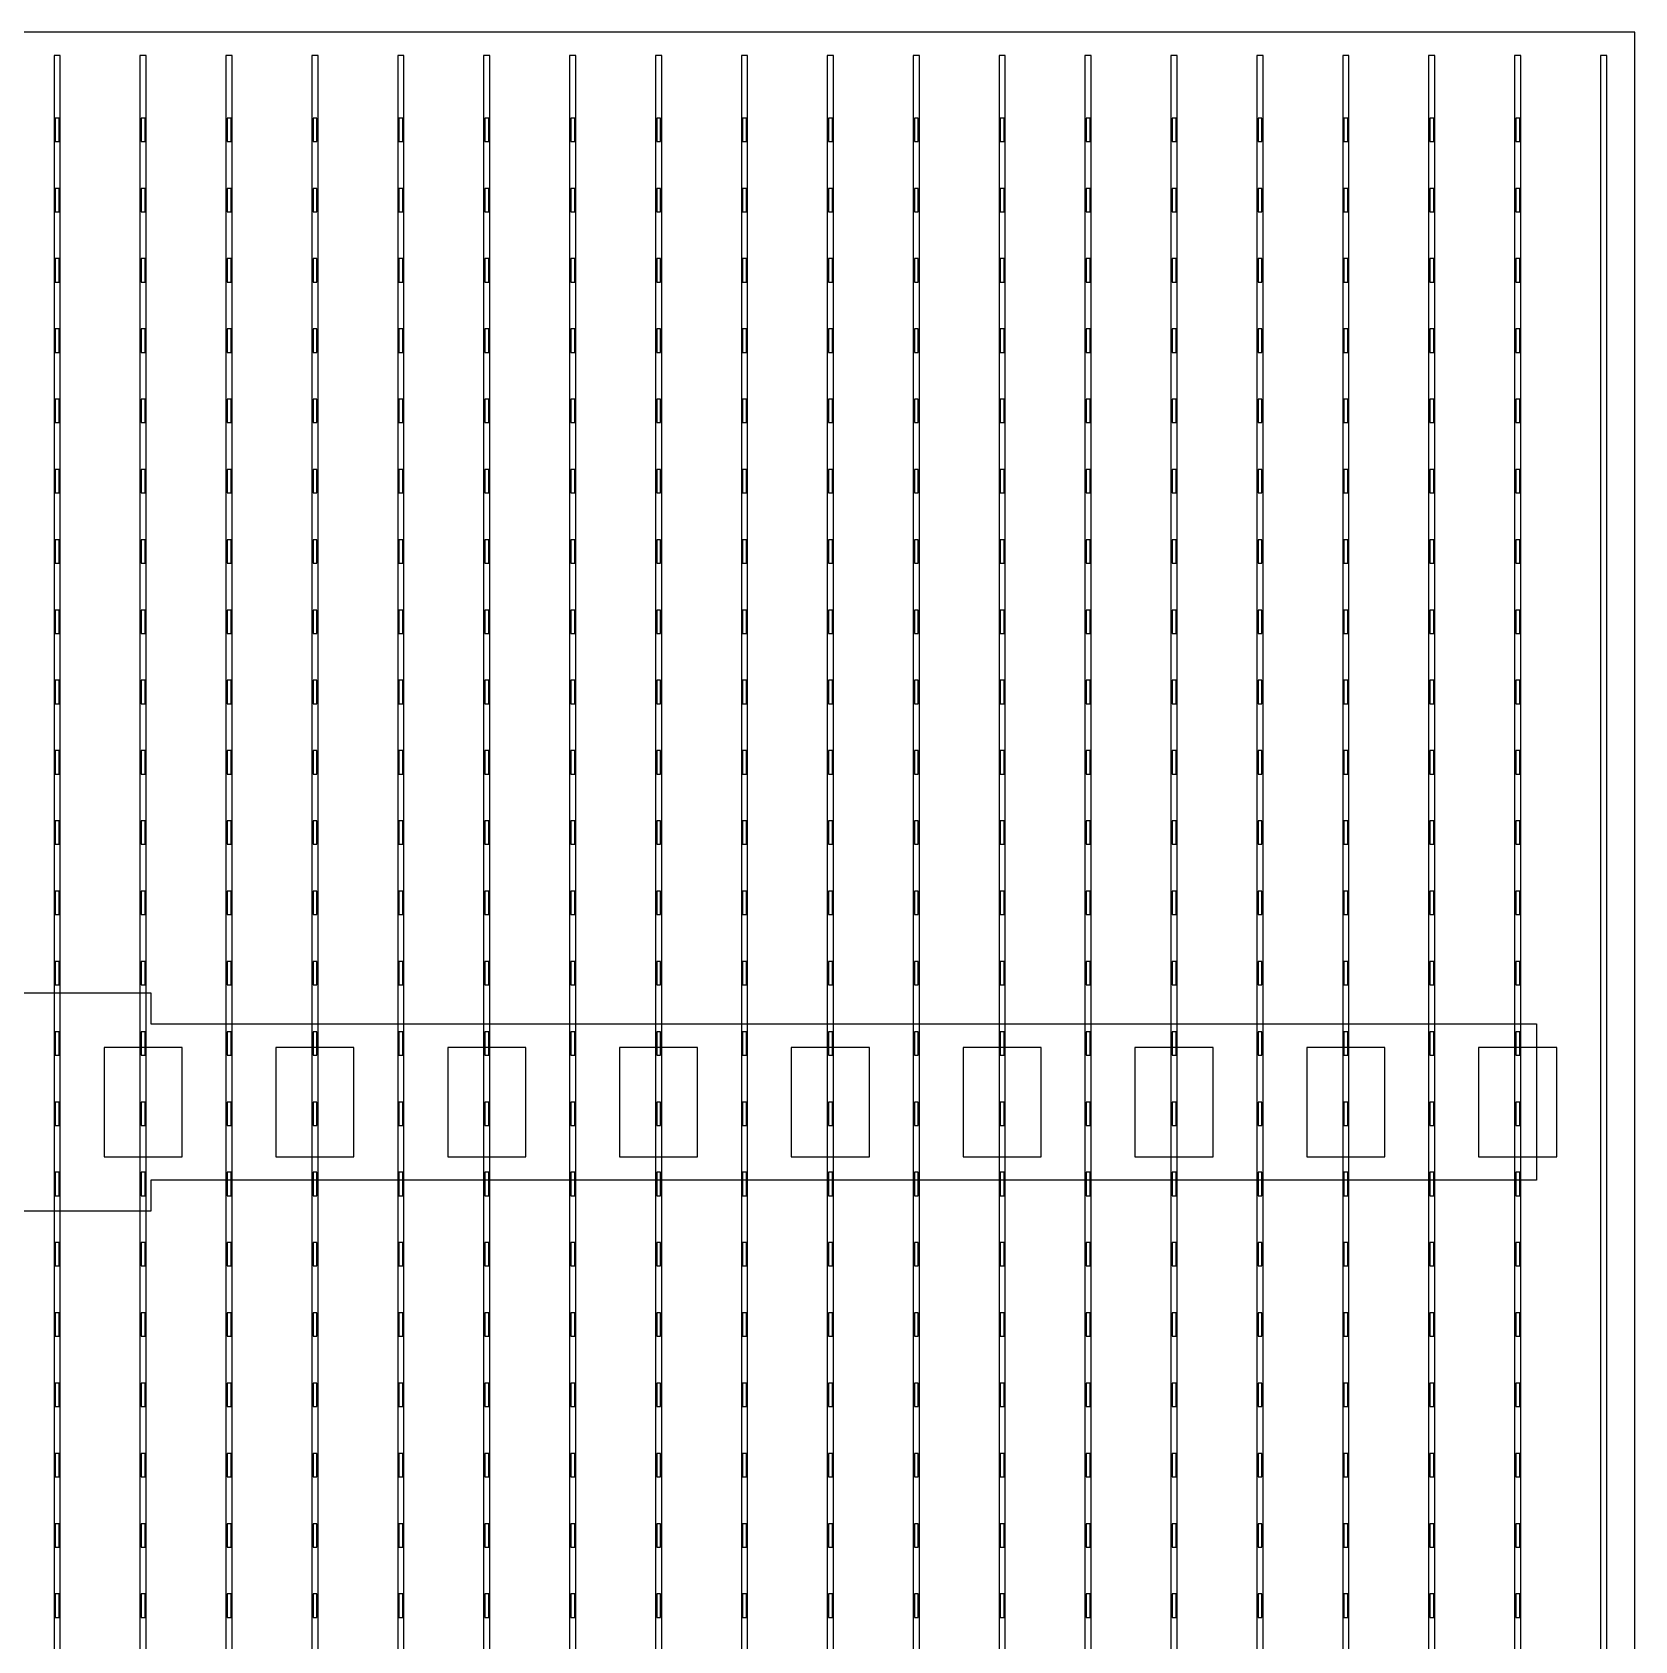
# Model space of a CAD drawing. Header units: millimetres. Extents: x -18 to 142, y -7 to 153.
# Drawn here: x 51.56 to 61.82, y 93.35 to 103.65 of the extents above; entities that cross this region are included whole.
import ezdxf

# ---------------------------------------------------------------- set-up
doc = ezdxf.new("R2010")
doc.units = ezdxf.units.MM
for name, color, linetype in [('BUSBARS', 3, 'Continuous'), ('CONTACT_PADS', 2, 'Continuous'), ('FINGERS', 1, 'Continuous'), ('INSULATION', 2, 'Continuous')]:
    doc.layers.add(name, color=color, linetype=linetype)

msp = doc.modelspace()

# ---------------------------------------------------------------- linework, layer by layer
at = {"layer": 'BUSBARS'}
msp.add_lwpolyline([(61.19, 97.3), (61.19, 96.3), (52.32, 96.3), (52.32, 96.1), (51.12, 96.1), (51.12, 96.3), (42.25, 96.3), (42.25, 97.3), (51.12, 97.3), (51.12, 97.5), (52.32, 97.5), (52.32, 97.3), (61.19, 97.3)], close=True, dxfattribs=at)
at = {"layer": 'CONTACT_PADS'}
for points in [[(51.733, 102.95), (51.733, 103.1), (51.708, 103.1), (51.708, 102.95), (51.733, 102.95)], [(52.283, 102.95), (52.283, 103.1), (52.258, 103.1), (52.258, 102.95), (52.283, 102.95)], [(52.833, 102.95), (52.833, 103.1), (52.808, 103.1), (52.808, 102.95), (52.833, 102.95)], [(53.383, 102.95), (53.383, 103.1), (53.358, 103.1), (53.358, 102.95), (53.383, 102.95)], [(53.933, 102.95), (53.933, 103.1), (53.908, 103.1), (53.908, 102.95), (53.933, 102.95)], [(54.483, 102.95), (54.483, 103.1), (54.458, 103.1), (54.458, 102.95), (54.483, 102.95)], [(55.033, 102.95), (55.033, 103.1), (55.008, 103.1), (55.008, 102.95), (55.033, 102.95)], [(55.583, 102.95), (55.583, 103.1), (55.558, 103.1), (55.558, 102.95), (55.583, 102.95)], [(56.133, 102.95), (56.133, 103.1), (56.108, 103.1), (56.108, 102.95), (56.133, 102.95)], [(56.683, 102.95), (56.683, 103.1), (56.658, 103.1), (56.658, 102.95), (56.683, 102.95)], [(57.233, 102.95), (57.233, 103.1), (57.208, 103.1), (57.208, 102.95), (57.233, 102.95)], [(57.783, 102.95), (57.783, 103.1), (57.758, 103.1), (57.758, 102.95), (57.783, 102.95)], [(58.333, 102.95), (58.333, 103.1), (58.308, 103.1), (58.308, 102.95), (58.333, 102.95)], [(58.883, 102.95), (58.883, 103.1), (58.858, 103.1), (58.858, 102.95), (58.883, 102.95)], [(59.433, 102.95), (59.433, 103.1), (59.408, 103.1), (59.408, 102.95), (59.433, 102.95)], [(59.983, 102.95), (59.983, 103.1), (59.958, 103.1), (59.958, 102.95), (59.983, 102.95)], [(60.533, 102.95), (60.533, 103.1), (60.508, 103.1), (60.508, 102.95), (60.533, 102.95)], [(61.083, 102.95), (61.083, 103.1), (61.058, 103.1), (61.058, 102.95), (61.083, 102.95)], [(51.733, 102.5), (51.733, 102.65), (51.708, 102.65), (51.708, 102.5), (51.733, 102.5)], [(52.283, 102.5), (52.283, 102.65), (52.258, 102.65), (52.258, 102.5), (52.283, 102.5)], [(52.833, 102.5), (52.833, 102.65), (52.808, 102.65), (52.808, 102.5), (52.833, 102.5)], [(53.383, 102.5), (53.383, 102.65), (53.358, 102.65), (53.358, 102.5), (53.383, 102.5)], [(53.933, 102.5), (53.933, 102.65), (53.908, 102.65), (53.908, 102.5), (53.933, 102.5)], [(54.483, 102.5), (54.483, 102.65), (54.458, 102.65), (54.458, 102.5), (54.483, 102.5)], [(55.033, 102.5), (55.033, 102.65), (55.008, 102.65), (55.008, 102.5), (55.033, 102.5)], [(55.583, 102.5), (55.583, 102.65), (55.558, 102.65), (55.558, 102.5), (55.583, 102.5)], [(56.133, 102.5), (56.133, 102.65), (56.108, 102.65), (56.108, 102.5), (56.133, 102.5)], [(56.683, 102.5), (56.683, 102.65), (56.658, 102.65), (56.658, 102.5), (56.683, 102.5)], [(57.233, 102.5), (57.233, 102.65), (57.208, 102.65), (57.208, 102.5), (57.233, 102.5)], [(57.783, 102.5), (57.783, 102.65), (57.758, 102.65), (57.758, 102.5), (57.783, 102.5)], [(58.333, 102.5), (58.333, 102.65), (58.308, 102.65), (58.308, 102.5), (58.333, 102.5)], [(58.883, 102.5), (58.883, 102.65), (58.858, 102.65), (58.858, 102.5), (58.883, 102.5)], [(59.433, 102.5), (59.433, 102.65), (59.408, 102.65), (59.408, 102.5), (59.433, 102.5)], [(59.983, 102.5), (59.983, 102.65), (59.958, 102.65), (59.958, 102.5), (59.983, 102.5)], [(60.533, 102.5), (60.533, 102.65), (60.508, 102.65), (60.508, 102.5), (60.533, 102.5)], [(61.083, 102.5), (61.083, 102.65), (61.058, 102.65), (61.058, 102.5), (61.083, 102.5)], [(51.733, 102.05), (51.733, 102.2), (51.708, 102.2), (51.708, 102.05), (51.733, 102.05)], [(52.283, 102.05), (52.283, 102.2), (52.258, 102.2), (52.258, 102.05), (52.283, 102.05)], [(52.833, 102.05), (52.833, 102.2), (52.808, 102.2), (52.808, 102.05), (52.833, 102.05)], [(53.383, 102.05), (53.383, 102.2), (53.358, 102.2), (53.358, 102.05), (53.383, 102.05)], [(53.933, 102.05), (53.933, 102.2), (53.908, 102.2), (53.908, 102.05), (53.933, 102.05)], [(54.483, 102.05), (54.483, 102.2), (54.458, 102.2), (54.458, 102.05), (54.483, 102.05)], [(55.033, 102.05), (55.033, 102.2), (55.008, 102.2), (55.008, 102.05), (55.033, 102.05)], [(55.583, 102.05), (55.583, 102.2), (55.558, 102.2), (55.558, 102.05), (55.583, 102.05)], [(56.133, 102.05), (56.133, 102.2), (56.108, 102.2), (56.108, 102.05), (56.133, 102.05)], [(56.683, 102.05), (56.683, 102.2), (56.658, 102.2), (56.658, 102.05), (56.683, 102.05)], [(57.233, 102.05), (57.233, 102.2), (57.208, 102.2), (57.208, 102.05), (57.233, 102.05)], [(57.783, 102.05), (57.783, 102.2), (57.758, 102.2), (57.758, 102.05), (57.783, 102.05)], [(58.333, 102.05), (58.333, 102.2), (58.308, 102.2), (58.308, 102.05), (58.333, 102.05)], [(58.883, 102.05), (58.883, 102.2), (58.858, 102.2), (58.858, 102.05), (58.883, 102.05)], [(59.433, 102.05), (59.433, 102.2), (59.408, 102.2), (59.408, 102.05), (59.433, 102.05)], [(59.983, 102.05), (59.983, 102.2), (59.958, 102.2), (59.958, 102.05), (59.983, 102.05)], [(60.533, 102.05), (60.533, 102.2), (60.508, 102.2), (60.508, 102.05), (60.533, 102.05)], [(61.083, 102.05), (61.083, 102.2), (61.058, 102.2), (61.058, 102.05), (61.083, 102.05)], [(51.733, 101.6), (51.733, 101.75), (51.708, 101.75), (51.708, 101.6), (51.733, 101.6)], [(52.283, 101.6), (52.283, 101.75), (52.258, 101.75), (52.258, 101.6), (52.283, 101.6)], [(52.833, 101.6), (52.833, 101.75), (52.808, 101.75), (52.808, 101.6), (52.833, 101.6)], [(53.383, 101.6), (53.383, 101.75), (53.358, 101.75), (53.358, 101.6), (53.383, 101.6)], [(53.933, 101.6), (53.933, 101.75), (53.908, 101.75), (53.908, 101.6), (53.933, 101.6)], [(54.483, 101.6), (54.483, 101.75), (54.458, 101.75), (54.458, 101.6), (54.483, 101.6)], [(55.033, 101.6), (55.033, 101.75), (55.008, 101.75), (55.008, 101.6), (55.033, 101.6)], [(55.583, 101.6), (55.583, 101.75), (55.558, 101.75), (55.558, 101.6), (55.583, 101.6)], [(56.133, 101.6), (56.133, 101.75), (56.108, 101.75), (56.108, 101.6), (56.133, 101.6)], [(56.683, 101.6), (56.683, 101.75), (56.658, 101.75), (56.658, 101.6), (56.683, 101.6)], [(57.233, 101.6), (57.233, 101.75), (57.208, 101.75), (57.208, 101.6), (57.233, 101.6)], [(57.783, 101.6), (57.783, 101.75), (57.758, 101.75), (57.758, 101.6), (57.783, 101.6)], [(58.333, 101.6), (58.333, 101.75), (58.308, 101.75), (58.308, 101.6), (58.333, 101.6)], [(58.883, 101.6), (58.883, 101.75), (58.858, 101.75), (58.858, 101.6), (58.883, 101.6)], [(59.433, 101.6), (59.433, 101.75), (59.408, 101.75), (59.408, 101.6), (59.433, 101.6)], [(59.983, 101.6), (59.983, 101.75), (59.958, 101.75), (59.958, 101.6), (59.983, 101.6)], [(60.533, 101.6), (60.533, 101.75), (60.508, 101.75), (60.508, 101.6), (60.533, 101.6)], [(61.083, 101.6), (61.083, 101.75), (61.058, 101.75), (61.058, 101.6), (61.083, 101.6)], [(51.733, 101.15), (51.733, 101.3), (51.708, 101.3), (51.708, 101.15), (51.733, 101.15)], [(52.283, 101.15), (52.283, 101.3), (52.258, 101.3), (52.258, 101.15), (52.283, 101.15)], [(52.833, 101.15), (52.833, 101.3), (52.808, 101.3), (52.808, 101.15), (52.833, 101.15)], [(53.383, 101.15), (53.383, 101.3), (53.358, 101.3), (53.358, 101.15), (53.383, 101.15)], [(53.933, 101.15), (53.933, 101.3), (53.908, 101.3), (53.908, 101.15), (53.933, 101.15)], [(54.483, 101.15), (54.483, 101.3), (54.458, 101.3), (54.458, 101.15), (54.483, 101.15)], [(55.033, 101.15), (55.033, 101.3), (55.008, 101.3), (55.008, 101.15), (55.033, 101.15)], [(55.583, 101.15), (55.583, 101.3), (55.558, 101.3), (55.558, 101.15), (55.583, 101.15)], [(56.133, 101.15), (56.133, 101.3), (56.108, 101.3), (56.108, 101.15), (56.133, 101.15)], [(56.683, 101.15), (56.683, 101.3), (56.658, 101.3), (56.658, 101.15), (56.683, 101.15)], [(57.233, 101.15), (57.233, 101.3), (57.208, 101.3), (57.208, 101.15), (57.233, 101.15)], [(57.783, 101.15), (57.783, 101.3), (57.758, 101.3), (57.758, 101.15), (57.783, 101.15)], [(58.333, 101.15), (58.333, 101.3), (58.308, 101.3), (58.308, 101.15), (58.333, 101.15)], [(58.883, 101.15), (58.883, 101.3), (58.858, 101.3), (58.858, 101.15), (58.883, 101.15)], [(59.433, 101.15), (59.433, 101.3), (59.408, 101.3), (59.408, 101.15), (59.433, 101.15)], [(59.983, 101.15), (59.983, 101.3), (59.958, 101.3), (59.958, 101.15), (59.983, 101.15)], [(60.533, 101.15), (60.533, 101.3), (60.508, 101.3), (60.508, 101.15), (60.533, 101.15)], [(61.083, 101.15), (61.083, 101.3), (61.058, 101.3), (61.058, 101.15), (61.083, 101.15)], [(51.733, 100.7), (51.733, 100.85), (51.708, 100.85), (51.708, 100.7), (51.733, 100.7)], [(52.283, 100.7), (52.283, 100.85), (52.258, 100.85), (52.258, 100.7), (52.283, 100.7)], [(52.833, 100.7), (52.833, 100.85), (52.808, 100.85), (52.808, 100.7), (52.833, 100.7)], [(53.383, 100.7), (53.383, 100.85), (53.358, 100.85), (53.358, 100.7), (53.383, 100.7)], [(53.933, 100.7), (53.933, 100.85), (53.908, 100.85), (53.908, 100.7), (53.933, 100.7)], [(54.483, 100.7), (54.483, 100.85), (54.458, 100.85), (54.458, 100.7), (54.483, 100.7)], [(55.033, 100.7), (55.033, 100.85), (55.008, 100.85), (55.008, 100.7), (55.033, 100.7)], [(55.583, 100.7), (55.583, 100.85), (55.558, 100.85), (55.558, 100.7), (55.583, 100.7)], [(56.133, 100.7), (56.133, 100.85), (56.108, 100.85), (56.108, 100.7), (56.133, 100.7)], [(56.683, 100.7), (56.683, 100.85), (56.658, 100.85), (56.658, 100.7), (56.683, 100.7)], [(57.233, 100.7), (57.233, 100.85), (57.208, 100.85), (57.208, 100.7), (57.233, 100.7)], [(57.783, 100.7), (57.783, 100.85), (57.758, 100.85), (57.758, 100.7), (57.783, 100.7)], [(58.333, 100.7), (58.333, 100.85), (58.308, 100.85), (58.308, 100.7), (58.333, 100.7)], [(58.883, 100.7), (58.883, 100.85), (58.858, 100.85), (58.858, 100.7), (58.883, 100.7)], [(59.433, 100.7), (59.433, 100.85), (59.408, 100.85), (59.408, 100.7), (59.433, 100.7)], [(59.983, 100.7), (59.983, 100.85), (59.958, 100.85), (59.958, 100.7), (59.983, 100.7)], [(60.533, 100.7), (60.533, 100.85), (60.508, 100.85), (60.508, 100.7), (60.533, 100.7)], [(61.083, 100.7), (61.083, 100.85), (61.058, 100.85), (61.058, 100.7), (61.083, 100.7)], [(51.733, 100.25), (51.733, 100.4), (51.708, 100.4), (51.708, 100.25), (51.733, 100.25)], [(52.283, 100.25), (52.283, 100.4), (52.258, 100.4), (52.258, 100.25), (52.283, 100.25)], [(52.833, 100.25), (52.833, 100.4), (52.808, 100.4), (52.808, 100.25), (52.833, 100.25)], [(53.383, 100.25), (53.383, 100.4), (53.358, 100.4), (53.358, 100.25), (53.383, 100.25)], [(53.933, 100.25), (53.933, 100.4), (53.908, 100.4), (53.908, 100.25), (53.933, 100.25)], [(54.483, 100.25), (54.483, 100.4), (54.458, 100.4), (54.458, 100.25), (54.483, 100.25)], [(55.033, 100.25), (55.033, 100.4), (55.008, 100.4), (55.008, 100.25), (55.033, 100.25)], [(55.583, 100.25), (55.583, 100.4), (55.558, 100.4), (55.558, 100.25), (55.583, 100.25)], [(56.133, 100.25), (56.133, 100.4), (56.108, 100.4), (56.108, 100.25), (56.133, 100.25)], [(56.683, 100.25), (56.683, 100.4), (56.658, 100.4), (56.658, 100.25), (56.683, 100.25)], [(57.233, 100.25), (57.233, 100.4), (57.208, 100.4), (57.208, 100.25), (57.233, 100.25)], [(57.783, 100.25), (57.783, 100.4), (57.758, 100.4), (57.758, 100.25), (57.783, 100.25)], [(58.333, 100.25), (58.333, 100.4), (58.308, 100.4), (58.308, 100.25), (58.333, 100.25)], [(58.883, 100.25), (58.883, 100.4), (58.858, 100.4), (58.858, 100.25), (58.883, 100.25)], [(59.433, 100.25), (59.433, 100.4), (59.408, 100.4), (59.408, 100.25), (59.433, 100.25)], [(59.983, 100.25), (59.983, 100.4), (59.958, 100.4), (59.958, 100.25), (59.983, 100.25)], [(60.533, 100.25), (60.533, 100.4), (60.508, 100.4), (60.508, 100.25), (60.533, 100.25)], [(61.083, 100.25), (61.083, 100.4), (61.058, 100.4), (61.058, 100.25), (61.083, 100.25)], [(51.733, 99.8), (51.733, 99.95), (51.708, 99.95), (51.708, 99.8), (51.733, 99.8)], [(52.283, 99.8), (52.283, 99.95), (52.258, 99.95), (52.258, 99.8), (52.283, 99.8)], [(52.833, 99.8), (52.833, 99.95), (52.808, 99.95), (52.808, 99.8), (52.833, 99.8)], [(53.383, 99.8), (53.383, 99.95), (53.358, 99.95), (53.358, 99.8), (53.383, 99.8)], [(53.933, 99.8), (53.933, 99.95), (53.908, 99.95), (53.908, 99.8), (53.933, 99.8)], [(54.483, 99.8), (54.483, 99.95), (54.458, 99.95), (54.458, 99.8), (54.483, 99.8)], [(55.033, 99.8), (55.033, 99.95), (55.008, 99.95), (55.008, 99.8), (55.033, 99.8)], [(55.583, 99.8), (55.583, 99.95), (55.558, 99.95), (55.558, 99.8), (55.583, 99.8)], [(56.133, 99.8), (56.133, 99.95), (56.108, 99.95), (56.108, 99.8), (56.133, 99.8)], [(56.683, 99.8), (56.683, 99.95), (56.658, 99.95), (56.658, 99.8), (56.683, 99.8)], [(57.233, 99.8), (57.233, 99.95), (57.208, 99.95), (57.208, 99.8), (57.233, 99.8)], [(57.783, 99.8), (57.783, 99.95), (57.758, 99.95), (57.758, 99.8), (57.783, 99.8)], [(58.333, 99.8), (58.333, 99.95), (58.308, 99.95), (58.308, 99.8), (58.333, 99.8)], [(58.883, 99.8), (58.883, 99.95), (58.858, 99.95), (58.858, 99.8), (58.883, 99.8)], [(59.433, 99.8), (59.433, 99.95), (59.408, 99.95), (59.408, 99.8), (59.433, 99.8)], [(59.983, 99.8), (59.983, 99.95), (59.958, 99.95), (59.958, 99.8), (59.983, 99.8)], [(60.533, 99.8), (60.533, 99.95), (60.508, 99.95), (60.508, 99.8), (60.533, 99.8)], [(61.083, 99.8), (61.083, 99.95), (61.058, 99.95), (61.058, 99.8), (61.083, 99.8)], [(51.733, 99.35), (51.733, 99.5), (51.708, 99.5), (51.708, 99.35), (51.733, 99.35)], [(52.283, 99.35), (52.283, 99.5), (52.258, 99.5), (52.258, 99.35), (52.283, 99.35)], [(52.833, 99.35), (52.833, 99.5), (52.808, 99.5), (52.808, 99.35), (52.833, 99.35)], [(53.383, 99.35), (53.383, 99.5), (53.358, 99.5), (53.358, 99.35), (53.383, 99.35)], [(53.933, 99.35), (53.933, 99.5), (53.908, 99.5), (53.908, 99.35), (53.933, 99.35)], [(54.483, 99.35), (54.483, 99.5), (54.458, 99.5), (54.458, 99.35), (54.483, 99.35)], [(55.033, 99.35), (55.033, 99.5), (55.008, 99.5), (55.008, 99.35), (55.033, 99.35)], [(55.583, 99.35), (55.583, 99.5), (55.558, 99.5), (55.558, 99.35), (55.583, 99.35)], [(56.133, 99.35), (56.133, 99.5), (56.108, 99.5), (56.108, 99.35), (56.133, 99.35)], [(56.683, 99.35), (56.683, 99.5), (56.658, 99.5), (56.658, 99.35), (56.683, 99.35)], [(57.233, 99.35), (57.233, 99.5), (57.208, 99.5), (57.208, 99.35), (57.233, 99.35)], [(57.783, 99.35), (57.783, 99.5), (57.758, 99.5), (57.758, 99.35), (57.783, 99.35)], [(58.333, 99.35), (58.333, 99.5), (58.308, 99.5), (58.308, 99.35), (58.333, 99.35)], [(58.883, 99.35), (58.883, 99.5), (58.858, 99.5), (58.858, 99.35), (58.883, 99.35)], [(59.433, 99.35), (59.433, 99.5), (59.408, 99.5), (59.408, 99.35), (59.433, 99.35)], [(59.983, 99.35), (59.983, 99.5), (59.958, 99.5), (59.958, 99.35), (59.983, 99.35)], [(60.533, 99.35), (60.533, 99.5), (60.508, 99.5), (60.508, 99.35), (60.533, 99.35)], [(61.083, 99.35), (61.083, 99.5), (61.058, 99.5), (61.058, 99.35), (61.083, 99.35)], [(51.733, 98.9), (51.733, 99.05), (51.708, 99.05), (51.708, 98.9), (51.733, 98.9)], [(52.283, 98.9), (52.283, 99.05), (52.258, 99.05), (52.258, 98.9), (52.283, 98.9)], [(52.833, 98.9), (52.833, 99.05), (52.808, 99.05), (52.808, 98.9), (52.833, 98.9)], [(53.383, 98.9), (53.383, 99.05), (53.358, 99.05), (53.358, 98.9), (53.383, 98.9)], [(53.933, 98.9), (53.933, 99.05), (53.908, 99.05), (53.908, 98.9), (53.933, 98.9)], [(54.483, 98.9), (54.483, 99.05), (54.458, 99.05), (54.458, 98.9), (54.483, 98.9)], [(55.033, 98.9), (55.033, 99.05), (55.008, 99.05), (55.008, 98.9), (55.033, 98.9)], [(55.583, 98.9), (55.583, 99.05), (55.558, 99.05), (55.558, 98.9), (55.583, 98.9)], [(56.133, 98.9), (56.133, 99.05), (56.108, 99.05), (56.108, 98.9), (56.133, 98.9)], [(56.683, 98.9), (56.683, 99.05), (56.658, 99.05), (56.658, 98.9), (56.683, 98.9)], [(57.233, 98.9), (57.233, 99.05), (57.208, 99.05), (57.208, 98.9), (57.233, 98.9)], [(57.783, 98.9), (57.783, 99.05), (57.758, 99.05), (57.758, 98.9), (57.783, 98.9)], [(58.333, 98.9), (58.333, 99.05), (58.308, 99.05), (58.308, 98.9), (58.333, 98.9)], [(58.883, 98.9), (58.883, 99.05), (58.858, 99.05), (58.858, 98.9), (58.883, 98.9)], [(59.433, 98.9), (59.433, 99.05), (59.408, 99.05), (59.408, 98.9), (59.433, 98.9)], [(59.983, 98.9), (59.983, 99.05), (59.958, 99.05), (59.958, 98.9), (59.983, 98.9)], [(60.533, 98.9), (60.533, 99.05), (60.508, 99.05), (60.508, 98.9), (60.533, 98.9)], [(61.083, 98.9), (61.083, 99.05), (61.058, 99.05), (61.058, 98.9), (61.083, 98.9)], [(51.733, 98.45), (51.733, 98.6), (51.708, 98.6), (51.708, 98.45), (51.733, 98.45)], [(52.283, 98.45), (52.283, 98.6), (52.258, 98.6), (52.258, 98.45), (52.283, 98.45)], [(52.833, 98.45), (52.833, 98.6), (52.808, 98.6), (52.808, 98.45), (52.833, 98.45)], [(53.383, 98.45), (53.383, 98.6), (53.358, 98.6), (53.358, 98.45), (53.383, 98.45)], [(53.933, 98.45), (53.933, 98.6), (53.908, 98.6), (53.908, 98.45), (53.933, 98.45)], [(54.483, 98.45), (54.483, 98.6), (54.458, 98.6), (54.458, 98.45), (54.483, 98.45)], [(55.033, 98.45), (55.033, 98.6), (55.008, 98.6), (55.008, 98.45), (55.033, 98.45)], [(55.583, 98.45), (55.583, 98.6), (55.558, 98.6), (55.558, 98.45), (55.583, 98.45)], [(56.133, 98.45), (56.133, 98.6), (56.108, 98.6), (56.108, 98.45), (56.133, 98.45)], [(56.683, 98.45), (56.683, 98.6), (56.658, 98.6), (56.658, 98.45), (56.683, 98.45)], [(57.233, 98.45), (57.233, 98.6), (57.208, 98.6), (57.208, 98.45), (57.233, 98.45)], [(57.783, 98.45), (57.783, 98.6), (57.758, 98.6), (57.758, 98.45), (57.783, 98.45)], [(58.333, 98.45), (58.333, 98.6), (58.308, 98.6), (58.308, 98.45), (58.333, 98.45)], [(58.883, 98.45), (58.883, 98.6), (58.858, 98.6), (58.858, 98.45), (58.883, 98.45)], [(59.433, 98.45), (59.433, 98.6), (59.408, 98.6), (59.408, 98.45), (59.433, 98.45)], [(59.983, 98.45), (59.983, 98.6), (59.958, 98.6), (59.958, 98.45), (59.983, 98.45)], [(60.533, 98.45), (60.533, 98.6), (60.508, 98.6), (60.508, 98.45), (60.533, 98.45)], [(61.083, 98.45), (61.083, 98.6), (61.058, 98.6), (61.058, 98.45), (61.083, 98.45)], [(51.733, 98), (51.733, 98.15), (51.708, 98.15), (51.708, 98), (51.733, 98)], [(52.283, 98), (52.283, 98.15), (52.258, 98.15), (52.258, 98), (52.283, 98)], [(52.833, 98), (52.833, 98.15), (52.808, 98.15), (52.808, 98), (52.833, 98)], [(53.383, 98), (53.383, 98.15), (53.358, 98.15), (53.358, 98), (53.383, 98)], [(53.933, 98), (53.933, 98.15), (53.908, 98.15), (53.908, 98), (53.933, 98)], [(54.483, 98), (54.483, 98.15), (54.458, 98.15), (54.458, 98), (54.483, 98)], [(55.033, 98), (55.033, 98.15), (55.008, 98.15), (55.008, 98), (55.033, 98)], [(55.583, 98), (55.583, 98.15), (55.558, 98.15), (55.558, 98), (55.583, 98)], [(56.133, 98), (56.133, 98.15), (56.108, 98.15), (56.108, 98), (56.133, 98)], [(56.683, 98), (56.683, 98.15), (56.658, 98.15), (56.658, 98), (56.683, 98)], [(57.233, 98), (57.233, 98.15), (57.208, 98.15), (57.208, 98), (57.233, 98)], [(57.783, 98), (57.783, 98.15), (57.758, 98.15), (57.758, 98), (57.783, 98)], [(58.333, 98), (58.333, 98.15), (58.308, 98.15), (58.308, 98), (58.333, 98)], [(58.883, 98), (58.883, 98.15), (58.858, 98.15), (58.858, 98), (58.883, 98)], [(59.433, 98), (59.433, 98.15), (59.408, 98.15), (59.408, 98), (59.433, 98)], [(59.983, 98), (59.983, 98.15), (59.958, 98.15), (59.958, 98), (59.983, 98)], [(60.533, 98), (60.533, 98.15), (60.508, 98.15), (60.508, 98), (60.533, 98)], [(61.083, 98), (61.083, 98.15), (61.058, 98.15), (61.058, 98), (61.083, 98)], [(51.733, 97.55), (51.733, 97.7), (51.708, 97.7), (51.708, 97.55), (51.733, 97.55)], [(52.283, 97.55), (52.283, 97.7), (52.258, 97.7), (52.258, 97.55), (52.283, 97.55)], [(52.833, 97.55), (52.833, 97.7), (52.808, 97.7), (52.808, 97.55), (52.833, 97.55)], [(53.383, 97.55), (53.383, 97.7), (53.358, 97.7), (53.358, 97.55), (53.383, 97.55)], [(53.933, 97.55), (53.933, 97.7), (53.908, 97.7), (53.908, 97.55), (53.933, 97.55)], [(54.483, 97.55), (54.483, 97.7), (54.458, 97.7), (54.458, 97.55), (54.483, 97.55)], [(55.033, 97.55), (55.033, 97.7), (55.008, 97.7), (55.008, 97.55), (55.033, 97.55)], [(55.583, 97.55), (55.583, 97.7), (55.558, 97.7), (55.558, 97.55), (55.583, 97.55)], [(56.133, 97.55), (56.133, 97.7), (56.108, 97.7), (56.108, 97.55), (56.133, 97.55)], [(56.683, 97.55), (56.683, 97.7), (56.658, 97.7), (56.658, 97.55), (56.683, 97.55)], [(57.233, 97.55), (57.233, 97.7), (57.208, 97.7), (57.208, 97.55), (57.233, 97.55)], [(57.783, 97.55), (57.783, 97.7), (57.758, 97.7), (57.758, 97.55), (57.783, 97.55)], [(58.333, 97.55), (58.333, 97.7), (58.308, 97.7), (58.308, 97.55), (58.333, 97.55)], [(58.883, 97.55), (58.883, 97.7), (58.858, 97.7), (58.858, 97.55), (58.883, 97.55)], [(59.433, 97.55), (59.433, 97.7), (59.408, 97.7), (59.408, 97.55), (59.433, 97.55)], [(59.983, 97.55), (59.983, 97.7), (59.958, 97.7), (59.958, 97.55), (59.983, 97.55)], [(60.533, 97.55), (60.533, 97.7), (60.508, 97.7), (60.508, 97.55), (60.533, 97.55)], [(61.083, 97.55), (61.083, 97.7), (61.058, 97.7), (61.058, 97.55), (61.083, 97.55)], [(51.733, 97.1), (51.733, 97.25), (51.708, 97.25), (51.708, 97.1), (51.733, 97.1)], [(52.283, 97.1), (52.283, 97.25), (52.258, 97.25), (52.258, 97.1), (52.283, 97.1)], [(52.833, 97.1), (52.833, 97.25), (52.808, 97.25), (52.808, 97.1), (52.833, 97.1)], [(53.383, 97.1), (53.383, 97.25), (53.358, 97.25), (53.358, 97.1), (53.383, 97.1)], [(53.933, 97.1), (53.933, 97.25), (53.908, 97.25), (53.908, 97.1), (53.933, 97.1)], [(54.483, 97.1), (54.483, 97.25), (54.458, 97.25), (54.458, 97.1), (54.483, 97.1)], [(55.033, 97.1), (55.033, 97.25), (55.008, 97.25), (55.008, 97.1), (55.033, 97.1)], [(55.583, 97.1), (55.583, 97.25), (55.558, 97.25), (55.558, 97.1), (55.583, 97.1)], [(56.133, 97.1), (56.133, 97.25), (56.108, 97.25), (56.108, 97.1), (56.133, 97.1)], [(56.683, 97.1), (56.683, 97.25), (56.658, 97.25), (56.658, 97.1), (56.683, 97.1)], [(57.233, 97.1), (57.233, 97.25), (57.208, 97.25), (57.208, 97.1), (57.233, 97.1)], [(57.783, 97.1), (57.783, 97.25), (57.758, 97.25), (57.758, 97.1), (57.783, 97.1)], [(58.333, 97.1), (58.333, 97.25), (58.308, 97.25), (58.308, 97.1), (58.333, 97.1)], [(58.883, 97.1), (58.883, 97.25), (58.858, 97.25), (58.858, 97.1), (58.883, 97.1)], [(59.433, 97.1), (59.433, 97.25), (59.408, 97.25), (59.408, 97.1), (59.433, 97.1)], [(59.983, 97.1), (59.983, 97.25), (59.958, 97.25), (59.958, 97.1), (59.983, 97.1)], [(60.533, 97.1), (60.533, 97.25), (60.508, 97.25), (60.508, 97.1), (60.533, 97.1)], [(61.083, 97.1), (61.083, 97.25), (61.058, 97.25), (61.058, 97.1), (61.083, 97.1)], [(51.733, 96.65), (51.733, 96.8), (51.708, 96.8), (51.708, 96.65), (51.733, 96.65)], [(52.283, 96.65), (52.283, 96.8), (52.258, 96.8), (52.258, 96.65), (52.283, 96.65)], [(52.833, 96.65), (52.833, 96.8), (52.808, 96.8), (52.808, 96.65), (52.833, 96.65)], [(53.383, 96.65), (53.383, 96.8), (53.358, 96.8), (53.358, 96.65), (53.383, 96.65)], [(53.933, 96.65), (53.933, 96.8), (53.908, 96.8), (53.908, 96.65), (53.933, 96.65)], [(54.483, 96.65), (54.483, 96.8), (54.458, 96.8), (54.458, 96.65), (54.483, 96.65)], [(55.033, 96.65), (55.033, 96.8), (55.008, 96.8), (55.008, 96.65), (55.033, 96.65)], [(55.583, 96.65), (55.583, 96.8), (55.558, 96.8), (55.558, 96.65), (55.583, 96.65)], [(56.133, 96.65), (56.133, 96.8), (56.108, 96.8), (56.108, 96.65), (56.133, 96.65)], [(56.683, 96.65), (56.683, 96.8), (56.658, 96.8), (56.658, 96.65), (56.683, 96.65)], [(57.233, 96.65), (57.233, 96.8), (57.208, 96.8), (57.208, 96.65), (57.233, 96.65)], [(57.783, 96.65), (57.783, 96.8), (57.758, 96.8), (57.758, 96.65), (57.783, 96.65)], [(58.333, 96.65), (58.333, 96.8), (58.308, 96.8), (58.308, 96.65), (58.333, 96.65)], [(58.883, 96.65), (58.883, 96.8), (58.858, 96.8), (58.858, 96.65), (58.883, 96.65)], [(59.433, 96.65), (59.433, 96.8), (59.408, 96.8), (59.408, 96.65), (59.433, 96.65)], [(59.983, 96.65), (59.983, 96.8), (59.958, 96.8), (59.958, 96.65), (59.983, 96.65)], [(60.533, 96.65), (60.533, 96.8), (60.508, 96.8), (60.508, 96.65), (60.533, 96.65)], [(61.083, 96.65), (61.083, 96.8), (61.058, 96.8), (61.058, 96.65), (61.083, 96.65)], [(51.733, 96.2), (51.733, 96.35), (51.708, 96.35), (51.708, 96.2), (51.733, 96.2)], [(52.283, 96.2), (52.283, 96.35), (52.258, 96.35), (52.258, 96.2), (52.283, 96.2)], [(52.833, 96.2), (52.833, 96.35), (52.808, 96.35), (52.808, 96.2), (52.833, 96.2)], [(53.383, 96.2), (53.383, 96.35), (53.358, 96.35), (53.358, 96.2), (53.383, 96.2)], [(53.933, 96.2), (53.933, 96.35), (53.908, 96.35), (53.908, 96.2), (53.933, 96.2)], [(54.483, 96.2), (54.483, 96.35), (54.458, 96.35), (54.458, 96.2), (54.483, 96.2)], [(55.033, 96.2), (55.033, 96.35), (55.008, 96.35), (55.008, 96.2), (55.033, 96.2)], [(55.583, 96.2), (55.583, 96.35), (55.558, 96.35), (55.558, 96.2), (55.583, 96.2)], [(56.133, 96.2), (56.133, 96.35), (56.108, 96.35), (56.108, 96.2), (56.133, 96.2)], [(56.683, 96.2), (56.683, 96.35), (56.658, 96.35), (56.658, 96.2), (56.683, 96.2)], [(57.233, 96.2), (57.233, 96.35), (57.208, 96.35), (57.208, 96.2), (57.233, 96.2)], [(57.783, 96.2), (57.783, 96.35), (57.758, 96.35), (57.758, 96.2), (57.783, 96.2)], [(58.333, 96.2), (58.333, 96.35), (58.308, 96.35), (58.308, 96.2), (58.333, 96.2)], [(58.883, 96.2), (58.883, 96.35), (58.858, 96.35), (58.858, 96.2), (58.883, 96.2)], [(59.433, 96.2), (59.433, 96.35), (59.408, 96.35), (59.408, 96.2), (59.433, 96.2)], [(59.983, 96.2), (59.983, 96.35), (59.958, 96.35), (59.958, 96.2), (59.983, 96.2)], [(60.533, 96.2), (60.533, 96.35), (60.508, 96.35), (60.508, 96.2), (60.533, 96.2)], [(61.083, 96.2), (61.083, 96.35), (61.058, 96.35), (61.058, 96.2), (61.083, 96.2)], [(51.733, 95.75), (51.733, 95.9), (51.708, 95.9), (51.708, 95.75), (51.733, 95.75)], [(52.283, 95.75), (52.283, 95.9), (52.258, 95.9), (52.258, 95.75), (52.283, 95.75)], [(52.833, 95.75), (52.833, 95.9), (52.808, 95.9), (52.808, 95.75), (52.833, 95.75)], [(53.383, 95.75), (53.383, 95.9), (53.358, 95.9), (53.358, 95.75), (53.383, 95.75)], [(53.933, 95.75), (53.933, 95.9), (53.908, 95.9), (53.908, 95.75), (53.933, 95.75)], [(54.483, 95.75), (54.483, 95.9), (54.458, 95.9), (54.458, 95.75), (54.483, 95.75)], [(55.033, 95.75), (55.033, 95.9), (55.008, 95.9), (55.008, 95.75), (55.033, 95.75)], [(55.583, 95.75), (55.583, 95.9), (55.558, 95.9), (55.558, 95.75), (55.583, 95.75)], [(56.133, 95.75), (56.133, 95.9), (56.108, 95.9), (56.108, 95.75), (56.133, 95.75)], [(56.683, 95.75), (56.683, 95.9), (56.658, 95.9), (56.658, 95.75), (56.683, 95.75)], [(57.233, 95.75), (57.233, 95.9), (57.208, 95.9), (57.208, 95.75), (57.233, 95.75)], [(57.783, 95.75), (57.783, 95.9), (57.758, 95.9), (57.758, 95.75), (57.783, 95.75)], [(58.333, 95.75), (58.333, 95.9), (58.308, 95.9), (58.308, 95.75), (58.333, 95.75)], [(58.883, 95.75), (58.883, 95.9), (58.858, 95.9), (58.858, 95.75), (58.883, 95.75)], [(59.433, 95.75), (59.433, 95.9), (59.408, 95.9), (59.408, 95.75), (59.433, 95.75)], [(59.983, 95.75), (59.983, 95.9), (59.958, 95.9), (59.958, 95.75), (59.983, 95.75)], [(60.533, 95.75), (60.533, 95.9), (60.508, 95.9), (60.508, 95.75), (60.533, 95.75)], [(61.083, 95.75), (61.083, 95.9), (61.058, 95.9), (61.058, 95.75), (61.083, 95.75)], [(51.733, 95.3), (51.733, 95.45), (51.708, 95.45), (51.708, 95.3), (51.733, 95.3)], [(52.283, 95.3), (52.283, 95.45), (52.258, 95.45), (52.258, 95.3), (52.283, 95.3)], [(52.833, 95.3), (52.833, 95.45), (52.808, 95.45), (52.808, 95.3), (52.833, 95.3)], [(53.383, 95.3), (53.383, 95.45), (53.358, 95.45), (53.358, 95.3), (53.383, 95.3)], [(53.933, 95.3), (53.933, 95.45), (53.908, 95.45), (53.908, 95.3), (53.933, 95.3)], [(54.483, 95.3), (54.483, 95.45), (54.458, 95.45), (54.458, 95.3), (54.483, 95.3)], [(55.033, 95.3), (55.033, 95.45), (55.008, 95.45), (55.008, 95.3), (55.033, 95.3)], [(55.583, 95.3), (55.583, 95.45), (55.558, 95.45), (55.558, 95.3), (55.583, 95.3)], [(56.133, 95.3), (56.133, 95.45), (56.108, 95.45), (56.108, 95.3), (56.133, 95.3)], [(56.683, 95.3), (56.683, 95.45), (56.658, 95.45), (56.658, 95.3), (56.683, 95.3)], [(57.233, 95.3), (57.233, 95.45), (57.208, 95.45), (57.208, 95.3), (57.233, 95.3)], [(57.783, 95.3), (57.783, 95.45), (57.758, 95.45), (57.758, 95.3), (57.783, 95.3)], [(58.333, 95.3), (58.333, 95.45), (58.308, 95.45), (58.308, 95.3), (58.333, 95.3)], [(58.883, 95.3), (58.883, 95.45), (58.858, 95.45), (58.858, 95.3), (58.883, 95.3)], [(59.433, 95.3), (59.433, 95.45), (59.408, 95.45), (59.408, 95.3), (59.433, 95.3)], [(59.983, 95.3), (59.983, 95.45), (59.958, 95.45), (59.958, 95.3), (59.983, 95.3)], [(60.533, 95.3), (60.533, 95.45), (60.508, 95.45), (60.508, 95.3), (60.533, 95.3)], [(61.083, 95.3), (61.083, 95.45), (61.058, 95.45), (61.058, 95.3), (61.083, 95.3)], [(51.733, 94.85), (51.733, 95), (51.708, 95), (51.708, 94.85), (51.733, 94.85)], [(52.283, 94.85), (52.283, 95), (52.258, 95), (52.258, 94.85), (52.283, 94.85)], [(52.833, 94.85), (52.833, 95), (52.808, 95), (52.808, 94.85), (52.833, 94.85)], [(53.383, 94.85), (53.383, 95), (53.358, 95), (53.358, 94.85), (53.383, 94.85)], [(53.933, 94.85), (53.933, 95), (53.908, 95), (53.908, 94.85), (53.933, 94.85)], [(54.483, 94.85), (54.483, 95), (54.458, 95), (54.458, 94.85), (54.483, 94.85)], [(55.033, 94.85), (55.033, 95), (55.008, 95), (55.008, 94.85), (55.033, 94.85)], [(55.583, 94.85), (55.583, 95), (55.558, 95), (55.558, 94.85), (55.583, 94.85)], [(56.133, 94.85), (56.133, 95), (56.108, 95), (56.108, 94.85), (56.133, 94.85)], [(56.683, 94.85), (56.683, 95), (56.658, 95), (56.658, 94.85), (56.683, 94.85)], [(57.233, 94.85), (57.233, 95), (57.208, 95), (57.208, 94.85), (57.233, 94.85)], [(57.783, 94.85), (57.783, 95), (57.758, 95), (57.758, 94.85), (57.783, 94.85)], [(58.333, 94.85), (58.333, 95), (58.308, 95), (58.308, 94.85), (58.333, 94.85)], [(58.883, 94.85), (58.883, 95), (58.858, 95), (58.858, 94.85), (58.883, 94.85)], [(59.433, 94.85), (59.433, 95), (59.408, 95), (59.408, 94.85), (59.433, 94.85)], [(59.983, 94.85), (59.983, 95), (59.958, 95), (59.958, 94.85), (59.983, 94.85)], [(60.533, 94.85), (60.533, 95), (60.508, 95), (60.508, 94.85), (60.533, 94.85)], [(61.083, 94.85), (61.083, 95), (61.058, 95), (61.058, 94.85), (61.083, 94.85)], [(51.733, 94.4), (51.733, 94.55), (51.708, 94.55), (51.708, 94.4), (51.733, 94.4)], [(52.283, 94.4), (52.283, 94.55), (52.258, 94.55), (52.258, 94.4), (52.283, 94.4)], [(52.833, 94.4), (52.833, 94.55), (52.808, 94.55), (52.808, 94.4), (52.833, 94.4)], [(53.383, 94.4), (53.383, 94.55), (53.358, 94.55), (53.358, 94.4), (53.383, 94.4)], [(53.933, 94.4), (53.933, 94.55), (53.908, 94.55), (53.908, 94.4), (53.933, 94.4)], [(54.483, 94.4), (54.483, 94.55), (54.458, 94.55), (54.458, 94.4), (54.483, 94.4)], [(55.033, 94.4), (55.033, 94.55), (55.008, 94.55), (55.008, 94.4), (55.033, 94.4)], [(55.583, 94.4), (55.583, 94.55), (55.558, 94.55), (55.558, 94.4), (55.583, 94.4)], [(56.133, 94.4), (56.133, 94.55), (56.108, 94.55), (56.108, 94.4), (56.133, 94.4)], [(56.683, 94.4), (56.683, 94.55), (56.658, 94.55), (56.658, 94.4), (56.683, 94.4)], [(57.233, 94.4), (57.233, 94.55), (57.208, 94.55), (57.208, 94.4), (57.233, 94.4)], [(57.783, 94.4), (57.783, 94.55), (57.758, 94.55), (57.758, 94.4), (57.783, 94.4)], [(58.333, 94.4), (58.333, 94.55), (58.308, 94.55), (58.308, 94.4), (58.333, 94.4)], [(58.883, 94.4), (58.883, 94.55), (58.858, 94.55), (58.858, 94.4), (58.883, 94.4)], [(59.433, 94.4), (59.433, 94.55), (59.408, 94.55), (59.408, 94.4), (59.433, 94.4)], [(59.983, 94.4), (59.983, 94.55), (59.958, 94.55), (59.958, 94.4), (59.983, 94.4)], [(60.533, 94.4), (60.533, 94.55), (60.508, 94.55), (60.508, 94.4), (60.533, 94.4)], [(61.083, 94.4), (61.083, 94.55), (61.058, 94.55), (61.058, 94.4), (61.083, 94.4)], [(51.733, 93.95), (51.733, 94.1), (51.708, 94.1), (51.708, 93.95), (51.733, 93.95)], [(52.283, 93.95), (52.283, 94.1), (52.258, 94.1), (52.258, 93.95), (52.283, 93.95)], [(52.833, 93.95), (52.833, 94.1), (52.808, 94.1), (52.808, 93.95), (52.833, 93.95)], [(53.383, 93.95), (53.383, 94.1), (53.358, 94.1), (53.358, 93.95), (53.383, 93.95)], [(53.933, 93.95), (53.933, 94.1), (53.908, 94.1), (53.908, 93.95), (53.933, 93.95)], [(54.483, 93.95), (54.483, 94.1), (54.458, 94.1), (54.458, 93.95), (54.483, 93.95)], [(55.033, 93.95), (55.033, 94.1), (55.008, 94.1), (55.008, 93.95), (55.033, 93.95)], [(55.583, 93.95), (55.583, 94.1), (55.558, 94.1), (55.558, 93.95), (55.583, 93.95)], [(56.133, 93.95), (56.133, 94.1), (56.108, 94.1), (56.108, 93.95), (56.133, 93.95)], [(56.683, 93.95), (56.683, 94.1), (56.658, 94.1), (56.658, 93.95), (56.683, 93.95)], [(57.233, 93.95), (57.233, 94.1), (57.208, 94.1), (57.208, 93.95), (57.233, 93.95)], [(57.783, 93.95), (57.783, 94.1), (57.758, 94.1), (57.758, 93.95), (57.783, 93.95)], [(58.333, 93.95), (58.333, 94.1), (58.308, 94.1), (58.308, 93.95), (58.333, 93.95)], [(58.883, 93.95), (58.883, 94.1), (58.858, 94.1), (58.858, 93.95), (58.883, 93.95)], [(59.433, 93.95), (59.433, 94.1), (59.408, 94.1), (59.408, 93.95), (59.433, 93.95)], [(59.983, 93.95), (59.983, 94.1), (59.958, 94.1), (59.958, 93.95), (59.983, 93.95)], [(60.533, 93.95), (60.533, 94.1), (60.508, 94.1), (60.508, 93.95), (60.533, 93.95)], [(61.083, 93.95), (61.083, 94.1), (61.058, 94.1), (61.058, 93.95), (61.083, 93.95)], [(51.733, 93.5), (51.733, 93.65), (51.708, 93.65), (51.708, 93.5), (51.733, 93.5)], [(52.283, 93.5), (52.283, 93.65), (52.258, 93.65), (52.258, 93.5), (52.283, 93.5)], [(52.833, 93.5), (52.833, 93.65), (52.808, 93.65), (52.808, 93.5), (52.833, 93.5)], [(53.383, 93.5), (53.383, 93.65), (53.358, 93.65), (53.358, 93.5), (53.383, 93.5)], [(53.933, 93.5), (53.933, 93.65), (53.908, 93.65), (53.908, 93.5), (53.933, 93.5)], [(54.483, 93.5), (54.483, 93.65), (54.458, 93.65), (54.458, 93.5), (54.483, 93.5)], [(55.033, 93.5), (55.033, 93.65), (55.008, 93.65), (55.008, 93.5), (55.033, 93.5)], [(55.583, 93.5), (55.583, 93.65), (55.558, 93.65), (55.558, 93.5), (55.583, 93.5)], [(56.133, 93.5), (56.133, 93.65), (56.108, 93.65), (56.108, 93.5), (56.133, 93.5)], [(56.683, 93.5), (56.683, 93.65), (56.658, 93.65), (56.658, 93.5), (56.683, 93.5)], [(57.233, 93.5), (57.233, 93.65), (57.208, 93.65), (57.208, 93.5), (57.233, 93.5)], [(57.783, 93.5), (57.783, 93.65), (57.758, 93.65), (57.758, 93.5), (57.783, 93.5)], [(58.333, 93.5), (58.333, 93.65), (58.308, 93.65), (58.308, 93.5), (58.333, 93.5)], [(58.883, 93.5), (58.883, 93.65), (58.858, 93.65), (58.858, 93.5), (58.883, 93.5)], [(59.433, 93.5), (59.433, 93.65), (59.408, 93.65), (59.408, 93.5), (59.433, 93.5)], [(59.983, 93.5), (59.983, 93.65), (59.958, 93.65), (59.958, 93.5), (59.983, 93.5)], [(60.533, 93.5), (60.533, 93.65), (60.508, 93.65), (60.508, 93.5), (60.533, 93.5)], [(61.083, 93.5), (61.083, 93.65), (61.058, 93.65), (61.058, 93.5), (61.083, 93.5)]]:
    msp.add_lwpolyline(points, close=True, dxfattribs=at)
at = {"layer": 'FINGERS'}
for points in [[(51.74, 83.6), (51.74, 103.5), (51.7, 103.5), (51.7, 83.6), (51.74, 83.6)], [(52.29, 83.6), (52.29, 103.5), (52.25, 103.5), (52.25, 83.6), (52.29, 83.6)], [(52.84, 83.6), (52.84, 103.5), (52.8, 103.5), (52.8, 83.6), (52.84, 83.6)], [(53.39, 83.6), (53.39, 103.5), (53.35, 103.5), (53.35, 83.6), (53.39, 83.6)], [(53.94, 83.6), (53.94, 103.5), (53.9, 103.5), (53.9, 83.6), (53.94, 83.6)], [(54.49, 83.6), (54.49, 103.5), (54.45, 103.5), (54.45, 83.6), (54.49, 83.6)], [(55.04, 83.6), (55.04, 103.5), (55, 103.5), (55, 83.6), (55.04, 83.6)], [(55.59, 83.6), (55.59, 103.5), (55.55, 103.5), (55.55, 83.6), (55.59, 83.6)], [(56.14, 83.6), (56.14, 103.5), (56.1, 103.5), (56.1, 83.6), (56.14, 83.6)], [(56.69, 83.6), (56.69, 103.5), (56.65, 103.5), (56.65, 83.6), (56.69, 83.6)], [(57.24, 83.6), (57.24, 103.5), (57.2, 103.5), (57.2, 83.6), (57.24, 83.6)], [(57.79, 83.6), (57.79, 103.5), (57.75, 103.5), (57.75, 83.6), (57.79, 83.6)], [(58.34, 83.6), (58.34, 103.5), (58.3, 103.5), (58.3, 83.6), (58.34, 83.6)], [(58.89, 83.6), (58.89, 103.5), (58.85, 103.5), (58.85, 83.6), (58.89, 83.6)], [(59.44, 83.6), (59.44, 103.5), (59.4, 103.5), (59.4, 83.6), (59.44, 83.6)], [(59.99, 83.6), (59.99, 103.5), (59.95, 103.5), (59.95, 83.6), (59.99, 83.6)], [(60.54, 83.6), (60.54, 103.5), (60.5, 103.5), (60.5, 83.6), (60.54, 83.6)], [(61.09, 83.6), (61.09, 103.5), (61.05, 103.5), (61.05, 83.6), (61.09, 83.6)], [(61.64, 83.6), (61.64, 103.5), (61.6, 103.5), (61.6, 83.6), (61.64, 83.6)]]:
    msp.add_lwpolyline(points, close=True, dxfattribs=at)
at = {"layer": 'INSULATION'}
for points in [[(61.82, 83.45), (61.82, 103.65), (41.62, 103.65), (41.62, 83.45), (61.82, 83.45)], [(52.52, 96.45), (52.52, 97.15), (52.02, 97.15), (52.02, 96.45), (52.52, 96.45)], [(53.62, 96.45), (53.62, 97.15), (53.12, 97.15), (53.12, 96.45), (53.62, 96.45)], [(54.72, 96.45), (54.72, 97.15), (54.22, 97.15), (54.22, 96.45), (54.72, 96.45)], [(55.82, 96.45), (55.82, 97.15), (55.32, 97.15), (55.32, 96.45), (55.82, 96.45)], [(56.92, 96.45), (56.92, 97.15), (56.42, 97.15), (56.42, 96.45), (56.92, 96.45)], [(58.02, 96.45), (58.02, 97.15), (57.52, 97.15), (57.52, 96.45), (58.02, 96.45)], [(59.12, 96.45), (59.12, 97.15), (58.62, 97.15), (58.62, 96.45), (59.12, 96.45)], [(60.22, 96.45), (60.22, 97.15), (59.72, 97.15), (59.72, 96.45), (60.22, 96.45)], [(61.32, 96.45), (61.32, 97.15), (60.82, 97.15), (60.82, 96.45), (61.32, 96.45)]]:
    msp.add_lwpolyline(points, close=True, dxfattribs=at)

doc.saveas('drawing.dxf')
